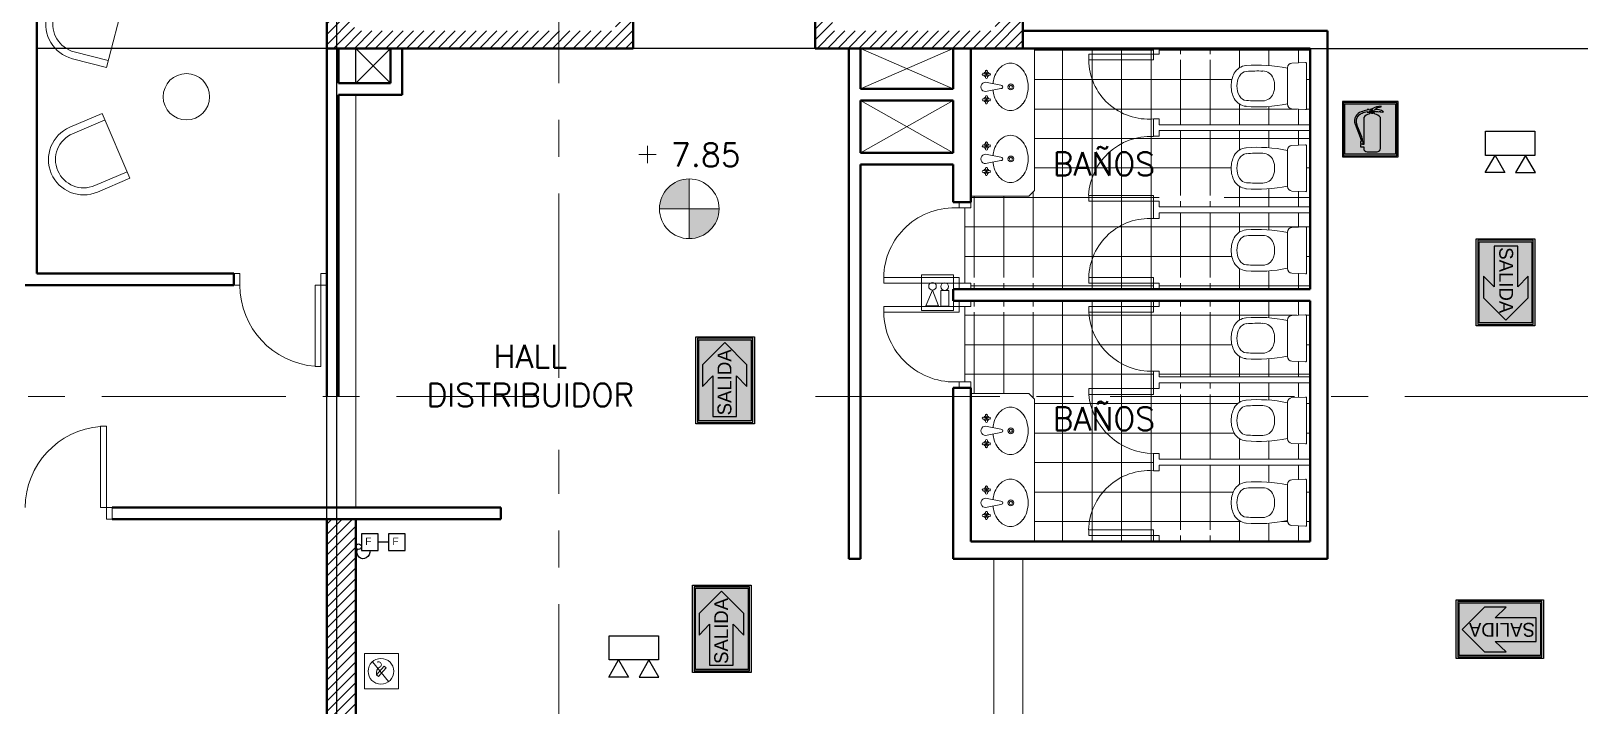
# Model space of a CAD drawing. Extents: x 1009 to 1343, y -172900 to 201.
# Drawn here: x 1164.93 to 1178.27, y 131.01 to 136.83 of the extents above; entities that cross this region are included whole.
import ezdxf

# ---------------------------------------------------------------- set-up
doc = ezdxf.new("R2010")
doc.units = 0
doc.header["$LTSCALE"] = 0.5
doc.linetypes.add('CENTER', pattern=[50.8, 31.75, -6.35, 6.35, -6.35])
doc.linetypes.add('TRAZOS2', pattern=[0.375, 0.25, -0.125])
doc.layers.get('0').update_dxf_attribs({"linetype": 'CONTINUOUS'})
for name, color, linetype in [('1-ALARMA', 1, 'CONTINUOUS'), ('BRIGADAS', 8, 'TRAZOS2'), ('Cableado', 100, 'CONTINUOUS'), ('Electricidad', 50, 'CONTINUOUS'), ('GCI-LUZ DE EMERG.LUZ ESTROBOSCOPICA', 12, 'CONTINUOUS'), ('MARCO_FONDO_NEGRO', 7, 'CONTINUOUS'), ('SEÑAL_FONDO_FIGURAS', 254, 'CONTINUOUS'), ('SEÑAL_FONDO_NEGRO', 7, 'CONTINUOUS'), ('SEÑAL_FONDO_ROJO', 242, 'CONTINUOUS'), ('SEÑAL_FONDO_VERDE', 86, 'CONTINUOUS')]:
    doc.layers.add(name, color=color, linetype=linetype)
for name, color, linetype, lineweight in [('Carpintería', 55, 'CONTINUOUS', 20), ('Detalles .05', 243, 'CONTINUOUS', 5), ('Detalles 01', 8, 'CONTINUOUS', 9), ('Equipamiento fijo', 31, 'CONTINUOUS', 13), ('Equipamiento movil', 33, 'CONTINUOUS', 9), ('EQUIPO DE EMERGENCIA', 200, 'CONTINUOUS', 30), ('Muros corte', 7, 'CONTINUOUS', 40), ('Muros vista', 253, 'CONTINUOUS', 25), ('Pisos', 252, 'CONTINUOUS', 18), ('Punta 01', 6, 'CONTINUOUS', 9), ('Punta 015', 64, 'CONTINUOUS', 13), ('Punta 02', 11, 'CONTINUOUS', 20), ('Sist. contra incendio', 1, 'CONTINUOUS', 18), ('Tratamiento pisos', 251, 'CONTINUOUS', 9), ('Vidrios', 147, 'CONTINUOUS', 13)]:
    doc.layers.add(name, color=color, linetype=linetype, lineweight=lineweight)
doc.styles.add('franklin gothic medium', font='framd.ttf')
doc.styles.add('ROMANS', font='arial.ttf', dxfattribs={"oblique": 1, "height": 0.075})
doc.styles.add('Texto 2 mm', font='simplex.shx', dxfattribs={"height": 0.2})
pattern_1 = [(0, (63.33464, 13.46995), (0, 0.254), []), (90, (63.33464, 13.46995), (-0.254, 2e-17), [])]
pattern_2 = [(45, (2.53464, 13.46995), (-0.0449012806, 0.0449012806), [])]

# ---------------------------------------------------------------- blocks, each defined once
blk = doc.blocks.new('Lavamanos')
at = {"layer": 'Equipamiento movil'}
for p, q in [((-0.015, -0.037), (-0.038, -0.156)), ((0.013, -0.037), (0.036, -0.156)), ((-0.118, -0.158), (-0.138, -0.154)), ((-0.118, -0.167), (-0.138, -0.171)), ((-0.114, -0.154), (-0.118, -0.133)), ((-0.114, -0.171), (-0.118, -0.192)), ((-0.105, -0.154), (-0.101, -0.133)), ((-0.105, -0.171), (-0.101, -0.192)), ((-0.101, -0.158), (-0.08, -0.154)), ((-0.101, -0.167), (-0.08, -0.171)), ((0.102, -0.158), (0.081, -0.154)), ((0.102, -0.167), (0.081, -0.171)), ((0.106, -0.154), (0.102, -0.133)), ((0.106, -0.171), (0.102, -0.192)), ((0.115, -0.154), (0.119, -0.133)), ((0.115, -0.171), (0.119, -0.192)), ((0.119, -0.158), (0.14, -0.154)), ((0.119, -0.167), (0.14, -0.171))]:
    blk.add_line(p, q, dxfattribs=at)
for centre, radius in [((-0.001, 0.048), 0.0249), ((-0.001, 0.048), 0.014), ((-0.109, -0.162), 0.00541), ((0.11, -0.162), 0.00541)]:
    blk.add_circle(centre, radius, dxfattribs=at)
for centre, radius, start, end in [((-0.047, 0.021), 0.164, 126.7285, 150.9639), ((-0.019, -0.016), 0.211, 107.1746, 126.7285), ((-0.001, -0.075), 0.272, 90, 107.1746), ((-0.001, -0.075), 0.272, 72.8254, 90), ((0.017, -0.016), 0.211, 53.2715, 72.8254), ((0.045, 0.021), 0.164, 29.0361, 53.2715), ((-0.09, 0.045), 0.115, 150.9639, 180), ((-0.09, 0.045), 0.115, 180, 209.0361), ((0.088, 0.045), 0.115, 0, 29.0361), ((0.088, 0.045), 0.115, 330.9639, 360), ((-0.047, 0.069), 0.164, 209.0361, 233.2715), ((-0.019, 0.106), 0.211, 233.2715, 252.8254), ((-0.109, -0.136), 0.00882, 15.2781, 164.7219), ((-0.001, 0.165), 0.272, 252.8254, 264.2829), ((-0.001, -0.035), 0.014, 352.3829, 187.2442), ((-0.001, 0.165), 0.272, 275.7171, 287.1746), ((0.017, 0.106), 0.211, 287.1746, 306.7285), ((0.111, -0.136), 0.00882, 15.2781, 164.7219), ((0.045, 0.069), 0.164, 306.7285, 330.9639), ((-0.136, -0.163), 0.00882, 105.2781, 254.7219), ((-0.109, -0.162), 0.0226, 108.6122, 162.265), ((-0.109, -0.162), 0.0226, 198.6122, 252.265), ((-0.109, -0.162), 0.00976, 119.0054, 153.1041), ((-0.109, -0.162), 0.00976, 209.0054, 243.1041), ((-0.109, -0.189), 0.00882, 195.2781, 344.7219), ((-0.117, -0.163), 0.00254, 349.6493, 12.8593), ((-0.109, -0.155), 0.00254, 259.6493, 282.8593), ((-0.109, -0.17), 0.00254, 79.6493, 102.8593), ((-0.109, -0.162), 0.00976, 29.0054, 63.1041), ((-0.109, -0.162), 0.00976, 299.0054, 333.1041), ((-0.101, -0.162), 0.00254, 169.6493, 192.8593), ((-0.109, -0.162), 0.0226, 18.6122, 72.265), ((-0.109, -0.162), 0.0226, 288.6122, 342.265), ((-0.083, -0.162), 0.00882, 285.2781, 74.7219), ((-0.001, -0.171), 0.0398, 158.1761, 21.8239), ((0.084, -0.162), 0.00882, 105.2781, 254.7219), ((0.11, -0.162), 0.0226, 107.735, 161.3878), ((0.11, -0.162), 0.0226, 197.735, 251.3878), ((0.11, -0.162), 0.00976, 116.8959, 150.9946), ((0.11, -0.162), 0.00976, 206.8959, 240.9946), ((0.11, -0.189), 0.00882, 195.2781, 344.7219), ((0.103, -0.162), 0.00254, 347.1407, 10.3507), ((0.111, -0.155), 0.00254, 257.1407, 280.3507), ((0.11, -0.17), 0.00254, 77.1407, 100.3507), ((0.11, -0.162), 0.00976, 26.8959, 60.9946), ((0.11, -0.162), 0.00976, 296.8959, 330.9946), ((0.118, -0.163), 0.00254, 167.1407, 190.3507), ((0.11, -0.162), 0.0226, 287.735, 341.3878), ((0.11, -0.162), 0.0226, 17.735, 71.3878), ((0.137, -0.163), 0.00882, 285.2781, 74.7219)]:
    blk.add_arc(centre, radius, start, end, dxfattribs=at)
blk = doc.blocks.new('inodoro')
at = {"layer": 'Equipamiento fijo'}
for p, q in [((-0.157, 0.165), (0.157, 0.165)), ((-0.197, 0.127), (-0.202, 0.008)), ((0.194, 0), (-0.194, 0)), ((0.197, 0.127), (0.202, 0.008))]:
    blk.add_line(p, q, dxfattribs=at)
for centre, radius, start, end in [((-0.051, 0.512), 0.125, 117.5857, 175.5072), ((-0.051, 0.512), 0.075, 117.5857, 175.5072), ((0, 0.415), 0.235, 90, 117.5857), ((0, 0.415), 0.185, 90, 117.5857), ((0, 0.415), 0.235, 62.4143, 90), ((0, 0.415), 0.185, 62.4143, 90), ((0.051, 0.512), 0.075, 4.4928, 62.4143), ((0.051, 0.512), 0.125, 4.4928, 62.4143), ((1.09, 0.422), 1.27, 175.4777, 191.6858), ((1.095, 0.422), 1.224, 175.5072, 182.1425), ((-1.095, 0.422), 1.224, 357.8575, 4.4928), ((-1.024, 0.418), 1.205, 347.8749, 4.9616), ((-0.028, 0.381), 0.101, 182.7072, 247.2321), ((-0.014, 0.396), 0.12, 243.7978, 262.0389), ((0, 0.483), 0.208, 261.594, 278.406), ((0.014, 0.396), 0.12, 277.9611, 296.2022), ((0.028, 0.381), 0.101, 292.7679, 357.2928), ((-0.157, 0.125), 0.04, 90, 177.3974), ((0.157, 0.125), 0.04, 2.6026, 90), ((-0.194, 0.008), 0.00803, 177.6578, 269.7397), ((0.195, 0.007), 0.00742, 265.6488, 0.2402), ((0.194, 0.008), 0.008, 355.889, 2.6026)]:
    blk.add_arc(centre, radius, start, end, dxfattribs=at)
blk = doc.blocks.new('Silla 2')
for p, q in [((15, 15), (0, 15)), ((0, 15), (0, -15)), ((15, 12), (0, 12)), ((0, -12), (15, -12)), ((0, -15), (15, -15))]:
    blk.add_line(p, q)
for radius in [15, 12]:
    blk.add_arc((15, 0), radius, 270, 90)
blk = doc.blocks.new('A$C4F586106')
at = {"layer": 'SEÑAL_FONDO_FIGURAS'}
h = blk.add_hatch(color=256, dxfattribs=at)
h.paths.add_polyline_path([(1.092, 0.238), (0.029, 0.238), (0.029, 1.85), (1.092, 1.85)])
h.paths.add_polyline_path([(1.063, 1.821), (0.058, 1.821), (0.058, 0.267), (1.063, 0.267)], flags=16)
h.paths.add_polyline_path([(0.807, 1.55), (0.807, 0.438), (0.287, 0.438), (0.287, 1.55)], flags=8)
blk.add_hatch(color=256, dxfattribs=at).paths.add_polyline_path([(0.553, 1.768), (0.126, 1.339), (0.126, 0.925), (0.327, 1.132), (0.327, 0.349), (0.553, 0.349), (0.778, 0.349), (0.778, 1.132), (0.979, 0.925), (0.979, 1.339)])
at = {"layer": 'SEÑAL_FONDO_VERDE'}
h = blk.add_hatch(color=256, dxfattribs=at)
h.paths.add_polyline_path([(0.058, 0.267), (0.058, 1.821), (1.063, 1.821), (1.063, 0.267)])
h.paths.add_polyline_path([(0.327, 0.349), (0.553, 0.349), (0.778, 0.349), (0.778, 1.132), (0.979, 0.925), (0.979, 1.339), (0.553, 1.768), (0.126, 1.339), (0.126, 0.925), (0.327, 1.132)], flags=16)
at = {"layer": 'MARCO_FONDO_NEGRO'}
blk.add_lwpolyline([(1.121, 1.879), (1.121, 0.209), (0, 0.209), (0, 1.879)], close=True, dxfattribs=at)
at = {"layer": 'SEÑAL_FONDO_FIGURAS'}
blk.add_lwpolyline([(1.092, 1.85), (0.029, 1.85), (0.029, 0.238), (1.092, 0.238)], close=True, dxfattribs=at)
at = {"layer": 'SEÑAL_FONDO_NEGRO'}
blk.add_lwpolyline([(1.063, 1.821), (1.063, 0.267), (0.058, 0.267), (0.058, 1.821)], close=True, dxfattribs=at)
at = {"layer": 'SEÑAL_FONDO_VERDE'}
for points in [[(1.063, 1.821), (1.063, 0.267), (0.058, 0.267), (0.058, 1.821)], [(0.553, 0.349), (0.778, 0.349), (0.778, 1.132), (0.979, 0.925), (0.979, 1.339), (0.553, 1.768), (0.126, 1.339), (0.126, 0.925), (0.327, 1.132), (0.327, 0.349)], [(0.553, 0.349), (0.778, 0.349), (0.778, 1.132), (0.979, 0.925), (0.979, 1.339), (0.553, 1.768), (0.126, 1.339), (0.126, 0.925), (0.327, 1.132), (0.327, 0.349)]]:
    blk.add_lwpolyline(points, close=True, dxfattribs=at)
at = {"layer": 'SEÑAL_FONDO_VERDE', "style": 'franklin gothic medium'}
blk.add_text('SALIDA', height=0.2658, rotation=90, dxfattribs=at).set_placement((0.681, 0.372))
blk = doc.blocks.new('A$C6C4A3897')
at = {"layer": 'SEÑAL_FONDO_FIGURAS'}
h = blk.add_hatch(color=256, dxfattribs=at)
h.paths.add_polyline_path([(2.147, -0.043), (0.043, -0.043), (0.043, -2.139), (2.147, -2.139)])
h.paths.add_polyline_path([(2.093, -2.085), (0.097, -2.085), (0.097, -0.097), (2.093, -0.097)], flags=16)
h.paths.add_polyline_path([(1.494, -1.856, -0.414214), (1.364, -1.986), (0.969, -1.986, -0.414214), (0.839, -1.856), (0.839, -1.789), (0.708, -1.789), (0.708, -1.699), (0.74, -1.699), (0.74, -1.664), (0.711, -1.664), (0.711, -1.576), (0.743, -1.576, 0.083884), (0.693, -1.404), (0.5, -0.898, -0.214308), (0.523, -0.578, -0.167733), (0.738, -0.417, -0.097156), (0.97, -0.351), (0.97, -0.321), (1.058, -0.321), (1.058, -0.351), (1.087, -0.351, -0.303754), (1.167, -0.298, -0.115313), (1.528, -0.185), (1.53, -0.211, 0.177163), (1.266, -0.329, -0.189272), (1.622, -0.41), (1.592, -0.419, 0.309273), (1.561, -0.409), (1.517, -0.422, 0.291679), (1.46, -0.396), (1.418, -0.408, 0.202341), (1.342, -0.393), (1.3, -0.404, 0.390383), (1.254, -0.384, -0.914616), (1.082, -0.399), (1.058, -0.399), (1.058, -0.429), (0.97, -0.429), (0.97, -0.404, 0.074097), (0.777, -0.461, 0.17086), (0.577, -0.631, 0.207162), (0.599, -0.983), (0.763, -1.4, -0.083589), (0.794, -1.576), (0.817, -1.576), (0.817, -1.664), (0.792, -1.664), (0.792, -1.699), (0.839, -1.699), (0.839, -0.631, -0.204768), (1.051, -0.505, 0.117351), (1.082, -0.431, 0.582578), (1.251, -0.433, 0.113638), (1.282, -0.505, -0.204768), (1.494, -0.631)], flags=0)
h.paths.add_polyline_path([(1.184, -0.438), (1.167, -0.358), (1.151, -0.438, -6.735071)], flags=0)
at = {"layer": 'SEÑAL_FONDO_ROJO'}
h = blk.add_hatch(color=256, dxfattribs=at)
h.paths.add_polyline_path([(2.093, -0.097), (0.097, -0.097), (0.097, -2.085), (2.093, -2.085)])
h.paths.add_polyline_path([(1.494, -1.856, -0.414214), (1.364, -1.986), (0.969, -1.986, -0.414214), (0.839, -1.856), (0.839, -1.789), (0.708, -1.789), (0.708, -1.699), (0.74, -1.699), (0.74, -1.664), (0.711, -1.664), (0.711, -1.576), (0.743, -1.576, 0.083884), (0.693, -1.404), (0.5, -0.898, -0.214308), (0.523, -0.578, -0.167733), (0.738, -0.417, -0.097156), (0.97, -0.351), (0.97, -0.321), (1.058, -0.321), (1.058, -0.351), (1.087, -0.351, -0.303754), (1.167, -0.298, -0.115313), (1.528, -0.185), (1.53, -0.211, 0.177163), (1.266, -0.329, -0.189272), (1.622, -0.41), (1.592, -0.419, 0.309273), (1.561, -0.409), (1.517, -0.422, 0.291679), (1.46, -0.396), (1.418, -0.408, 0.202341), (1.342, -0.393), (1.3, -0.404, 0.390383), (1.254, -0.384, -0.914616), (1.082, -0.399), (1.058, -0.399), (1.058, -0.429), (0.97, -0.429), (0.97, -0.404, 0.074097), (0.777, -0.461, 0.17086), (0.577, -0.631, 0.207162), (0.599, -0.983), (0.763, -1.4, -0.083589), (0.794, -1.576), (0.817, -1.576), (0.817, -1.664), (0.792, -1.664), (0.792, -1.699), (0.839, -1.699), (0.839, -0.631, -0.204768), (1.051, -0.505, 0.117351), (1.082, -0.431, 0.582578), (1.251, -0.433, 0.113638), (1.282, -0.505, -0.204768), (1.494, -0.631)], flags=16)
h.paths.add_polyline_path([(1.184, -0.438), (1.167, -0.358), (1.151, -0.438, -6.735071)], flags=0)
at = {"layer": 'MARCO_FONDO_NEGRO'}
for p, q in [((2.191, 0), (0, 0)), ((0, 0), (0, -2.182)), ((2.191, -2.182), (2.191, 0)), ((0, -2.182), (2.191, -2.182))]:
    blk.add_line(p, q, dxfattribs=at)
at = {"layer": 'SEÑAL_FONDO_FIGURAS'}
for points in [[(0.043, -2.139), (2.147, -2.139), (2.147, -0.043), (0.043, -0.043)], [(0.097, -2.085), (0.097, -0.097), (2.093, -0.097), (2.093, -2.085)]]:
    blk.add_lwpolyline(points, close=True, dxfattribs=at)
for points in [[(1.082, -0.431, -0.117351), (1.051, -0.505, 0.204768), (0.839, -0.631), (0.839, -1.699), (0.792, -1.699), (0.792, -1.664), (0.817, -1.664), (0.817, -1.576), (0.794, -1.576, 0.083589), (0.763, -1.4), (0.599, -0.983, -0.207162), (0.577, -0.631, -0.17086), (0.777, -0.461, -0.074097), (0.97, -0.404), (0.97, -0.429), (1.058, -0.429), (1.058, -0.399), (1.082, -0.399, 0.914616), (1.254, -0.384, -0.390383), (1.3, -0.404), (1.342, -0.393, -0.202341), (1.418, -0.408), (1.46, -0.396, -0.291679), (1.517, -0.422), (1.561, -0.409, -0.309273), (1.592, -0.419), (1.622, -0.41, 0.189272), (1.266, -0.329, -0.177163), (1.53, -0.211), (1.528, -0.185, 0.115313), (1.167, -0.298, 0.303754), (1.087, -0.351), (1.058, -0.351), (1.058, -0.321), (0.97, -0.321), (0.97, -0.351, 0.097156), (0.738, -0.417, 0.167733), (0.523, -0.578, 0.214308), (0.5, -0.898), (0.693, -1.404, -0.083884), (0.743, -1.576), (0.711, -1.576), (0.711, -1.664), (0.74, -1.664), (0.74, -1.699), (0.708, -1.699), (0.708, -1.789), (0.839, -1.789), (0.839, -1.856, 0.414214), (0.969, -1.986), (1.364, -1.986, 0.414214), (1.494, -1.856), (1.494, -0.631, 0.204768), (1.282, -0.505, -0.113638), (1.251, -0.433, -0.582578)], [(1.167, -0.358), (1.184, -0.438, 6.735071), (1.151, -0.438)]]:
    blk.add_lwpolyline(points, format="xyb", close=True, dxfattribs=at)
blk = doc.blocks.new('A$C04752EFD')
at = {"layer": 'GCI-LUZ DE EMERG.LUZ ESTROBOSCOPICA', "color": 1}
blk.add_lwpolyline([(-0.177, -0.173), (-0.177, 0), (0.177, 0), (0.177, -0.173)], close=True, dxfattribs=at)
at = {"layer": 'GCI-LUZ DE EMERG.LUZ ESTROBOSCOPICA'}
for points in [[(0.177, -0.173), (-0.177, -0.173), (-0.177, 0), (0.177, 0)], [(-0.109, -0.173), (-0.038, -0.297), (-0.18, -0.297)], [(0.109, -0.173), (0.038, -0.297), (0.18, -0.297)]]:
    blk.add_lwpolyline(points, close=True, dxfattribs=at)

msp = doc.modelspace()

# ---------------------------------------------------------------- hatches: boundary and pattern name
at = {"layer": 'Detalles 01'}
h = msp.add_hatch(dxfattribs=at)
h.set_pattern_fill('ANSI31,_O', color=256, scale=0.02)
h.set_pattern_definition(pattern_2)
h.paths.add_polyline_path([(1170.58, 141.6), (1169.48, 141.6), (1169.48, 141.35), (1170.58, 141.35)])
h.paths.add_polyline_path([(1169.48, 141.6), (1167.72, 141.6), (1167.72, 141.675), (1167.48, 141.675), (1167.48, 136.675), (1169.48, 136.675), (1169.48, 136.825), (1167.72, 136.825), (1167.72, 141.35), (1169.48, 141.35)])
h.paths.add_polyline_path([(1170.12, 140.55), (1169.97, 140.55), (1169.97, 136.825), (1169.48, 136.825), (1169.48, 136.675), (1170.12, 136.675)])
h = msp.add_hatch(dxfattribs=at)
h.set_pattern_fill('ANSI31', color=256, scale=0.02, style=0)
h.set_pattern_definition([(45, (132.33464, 13.46995), (-0.0449012806, 0.0449012806), [])])
h.paths.add_polyline_path([(1173.48, 141.675), (1173.24, 141.675), (1173.24, 141.6), (1171.08, 141.6), (1171.08, 141.35), (1171.69, 141.35), (1171.69, 141.006), (1171.84, 141.006), (1171.84, 141.35), (1173.24, 141.35), (1173.24, 136.825), (1171.84, 136.825), (1171.84, 137.169), (1171.69, 137.169), (1171.69, 136.675), (1173.48, 136.675)])
h.paths.add_polyline_path([(1171.84, 140.206), (1171.69, 140.206), (1171.69, 139.488), (1171.84, 139.488)], flags=17)
h = msp.add_hatch(dxfattribs=at)
h.set_pattern_fill('ANSI31,_O', color=256, scale=0.02)
h.set_pattern_definition(pattern_2)
h.paths.add_polyline_path([(1168.98, 127.65), (1167.73, 127.65), (1167.73, 132.617), (1167.48, 132.617), (1167.48, 126), (1166.43, 126), (1166.43, 125.75), (1167.48, 125.75), (1167.48, 125.675), (1167.73, 125.675), (1167.73, 127.4), (1168.98, 127.4)])
at = {"layer": 'Tratamiento pisos'}
h = msp.add_hatch(dxfattribs=at)
h.set_pattern_fill('NET,_O', color=256, scale=0.08)
h.set_pattern_definition(pattern_1)
h.paths.add_polyline_path([(1174.655, 135.917), (1174.605, 135.917), (1174.605, 136.067), (1174.655, 136.067, 0.385126), (1175.214, 136.575), (1174.655, 136.575), (1174.655, 136.625), (1174.605, 136.625), (1174.605, 136.675), (1173.58, 136.675), (1173.58, 135.45), (1173.53, 135.4), (1173.03, 135.4), (1173.03, 135.35), (1173.03, 135.3, -0.389604), (1173.68, 134.7), (1173.68, 134.65), (1173.03, 134.65), (1173.03, 134.6), (1174.605, 134.6), (1174.605, 134.65), (1174.655, 134.65), (1174.655, 134.7), (1175.214, 134.7, 0.385126), (1174.655, 135.208), (1174.605, 135.208), (1174.605, 135.358), (1174.655, 135.358), (1174.655, 135.408), (1175.214, 135.408, 0.385295)])
h.paths.add_polyline_path([(1173.03, 135.3), (1172.98, 135.3), (1172.98, 134.65), (1173.03, 134.65), (1173.03, 134.7), (1173.68, 134.7, 0.389604)])
h.paths.add_polyline_path([(1173.68, 134.4), (1173.03, 134.4), (1173.03, 134.45), (1172.98, 134.45), (1172.98, 133.8), (1173.03, 133.8, 0.389604)])
h.paths.add_polyline_path([(1175.214, 134.4), (1174.655, 134.4), (1174.655, 134.45), (1174.605, 134.45), (1174.605, 134.5), (1173.03, 134.5), (1173.03, 134.45), (1173.68, 134.45), (1173.68, 134.4, -0.389604), (1173.03, 133.8), (1173.03, 133.75), (1173.03, 133.7), (1173.53, 133.7), (1173.555, 133.675), (1175.212, 133.675, 0.00745), (1175.214, 133.692), (1174.655, 133.692), (1174.655, 133.742), (1174.605, 133.742), (1174.605, 133.892), (1174.655, 133.892, 0.385126)])
h.paths.add_polyline_path([(1175.212, 133.675), (1173.555, 133.675), (1173.58, 133.65), (1173.58, 132.425), (1174.605, 132.425), (1174.605, 132.475), (1174.655, 132.475), (1174.655, 132.525), (1175.214, 132.525, 0.385126), (1174.655, 133.033), (1174.605, 133.033), (1174.605, 133.183), (1174.655, 133.183, 0.376763)])
h = msp.add_hatch(dxfattribs=at)
h.set_pattern_fill('NET,_O', color=256, scale=0.08)
h.set_pattern_definition(pattern_1)
h.paths.add_polyline_path([(1175.955, 136.675), (1174.655, 136.675), (1174.655, 136.625), (1175.214, 136.625), (1175.214, 136.575, -0.385126), (1174.655, 136.067), (1174.655, 136.017), (1175.955, 136.017)])
h.paths.add_polyline_path([(1175.302, 136.242, -0.12095), (1175.275, 136.351, -0.12095), (1175.302, 136.46, -0.258252), (1175.403, 136.526, -0.070839), (1175.76, 136.504), (1175.76, 136.507, -0.400971), (1175.798, 136.547), (1175.917, 136.553, -0.430271), (1175.925, 136.545), (1175.925, 136.157, -0.437884), (1175.918, 136.149, -0.029302), (1175.917, 136.149), (1175.798, 136.154, -0.400971), (1175.76, 136.194), (1175.76, 136.197, -0.074693), (1175.403, 136.175, -0.258252)], flags=16)
h.paths.add_polyline_path([(1175.346, 136.265, -0.12095), (1175.325, 136.351, -0.12095), (1175.346, 136.436, -0.258252), (1175.407, 136.477, -0.028516), (1175.546, 136.48, -0.295056), (1175.637, 136.418, -0.07976), (1175.648, 136.381, -0.073488), (1175.648, 136.32, -0.07976), (1175.637, 136.284, -0.295056), (1175.546, 136.222, -0.028516), (1175.407, 136.225, -0.258252)], flags=0)
h = msp.add_hatch(dxfattribs=at)
h.set_pattern_fill('NET,_O', color=256, scale=0.08)
h.set_pattern_definition(pattern_1)
h.paths.add_polyline_path([(1175.955, 135.967), (1174.655, 135.967), (1174.655, 135.917, -0.385126), (1175.214, 135.408), (1175.214, 135.358), (1174.655, 135.358), (1174.655, 135.308), (1175.955, 135.308)])
h.paths.add_polyline_path([(1175.302, 135.751, -0.258252), (1175.403, 135.818, -0.070839), (1175.76, 135.796), (1175.76, 135.799, -0.400971), (1175.798, 135.839), (1175.917, 135.844, -0.430271), (1175.925, 135.836), (1175.925, 135.448, -0.437884), (1175.918, 135.44, -0.029302), (1175.917, 135.44), (1175.798, 135.446, -0.400971), (1175.76, 135.486), (1175.76, 135.489, -0.074693), (1175.403, 135.467, -0.258252), (1175.302, 135.533, -0.12095), (1175.275, 135.642, -0.12095)], flags=16)
h.paths.add_polyline_path([(1175.346, 135.728, -0.258252), (1175.407, 135.768, -0.028516), (1175.546, 135.771, -0.295056), (1175.637, 135.709, -0.07976), (1175.648, 135.673, -0.073488), (1175.648, 135.612, -0.07976), (1175.637, 135.575, -0.295056), (1175.546, 135.513, -0.028516), (1175.407, 135.516, -0.258252), (1175.346, 135.556, -0.12095), (1175.325, 135.642, -0.12095)], flags=0)
h = msp.add_hatch(dxfattribs=at)
h.set_pattern_fill('NET,_O', color=256, scale=0.08)
h.set_pattern_definition(pattern_1)
h.paths.add_polyline_path([(1175.955, 135.258), (1174.655, 135.258), (1174.655, 135.208, -0.385126), (1175.214, 134.7), (1175.214, 134.65), (1174.655, 134.65), (1174.655, 134.6), (1175.955, 134.6)])
h.paths.add_polyline_path([(1175.403, 135.11, -0.070839), (1175.76, 135.087), (1175.76, 135.091, -0.400971), (1175.798, 135.131), (1175.917, 135.136, -0.430271), (1175.925, 135.128), (1175.925, 134.74, -0.437884), (1175.918, 134.732, -0.029302), (1175.917, 134.732), (1175.798, 134.737, -0.400971), (1175.76, 134.777), (1175.76, 134.781, -0.074693), (1175.403, 134.758, -0.258252), (1175.302, 134.825, -0.12095), (1175.275, 134.934, -0.12095), (1175.302, 135.043, -0.258252)], flags=16)
h.paths.add_polyline_path([(1175.407, 135.06, -0.028516), (1175.546, 135.063, -0.295056), (1175.637, 135.001, -0.07976), (1175.648, 134.964, -0.073488), (1175.648, 134.904, -0.07976), (1175.637, 134.867, -0.295056), (1175.546, 134.805, -0.028516), (1175.407, 134.808, -0.258252), (1175.346, 134.848, -0.12095), (1175.325, 134.934, -0.12095), (1175.346, 135.02, -0.258252)], flags=0)
h = msp.add_hatch(dxfattribs=at)
h.set_pattern_fill('NET,_O', color=256, scale=0.08)
h.set_pattern_definition(pattern_1)
h.paths.add_polyline_path([(1175.955, 134.5), (1174.655, 134.5), (1174.655, 134.45), (1175.214, 134.45), (1175.214, 134.4, -0.385126), (1174.655, 133.892), (1174.655, 133.842), (1175.955, 133.842)])
h.paths.add_polyline_path([(1175.403, 134.351, -0.070839), (1175.76, 134.329), (1175.76, 134.332, -0.400971), (1175.798, 134.372), (1175.917, 134.378, -0.430271), (1175.925, 134.37), (1175.925, 133.982, -0.437884), (1175.918, 133.974, -0.029302), (1175.917, 133.974), (1175.798, 133.979, -0.400971), (1175.76, 134.019), (1175.76, 134.022, -0.074693), (1175.403, 134, -0.258252), (1175.302, 134.067, -0.12095), (1175.275, 134.176, -0.12095), (1175.302, 134.285, -0.258252)], flags=16)
h.paths.add_polyline_path([(1175.407, 134.302, -0.028516), (1175.546, 134.305, -0.295056), (1175.637, 134.243, -0.07976), (1175.648, 134.206, -0.073488), (1175.648, 134.145, -0.07976), (1175.637, 134.109, -0.295056), (1175.546, 134.047, -0.028516), (1175.407, 134.05, -0.258252), (1175.346, 134.09, -0.12095), (1175.325, 134.176, -0.12095), (1175.346, 134.261, -0.258252)], flags=0)
h = msp.add_hatch(dxfattribs=at)
h.set_pattern_fill('NET,_O', color=256, scale=0.08)
h.set_pattern_definition(pattern_1)
h.paths.add_polyline_path([(1175.955, 133.675), (1175.212, 133.675, -0.376596), (1174.655, 133.183), (1174.655, 133.133), (1175.955, 133.133)])
h.paths.add_polyline_path([(1175.302, 133.358, -0.12095), (1175.275, 133.467, -0.12095), (1175.302, 133.576, -0.258252), (1175.403, 133.643, -0.070839), (1175.76, 133.621), (1175.76, 133.624, -0.400971), (1175.798, 133.664), (1175.917, 133.669, -0.430271), (1175.925, 133.661), (1175.925, 133.273, -0.437884), (1175.918, 133.265, -0.029302), (1175.917, 133.265), (1175.798, 133.271, -0.400971), (1175.76, 133.311), (1175.76, 133.314, -0.074693), (1175.403, 133.292, -0.258252)], flags=16)
h.paths.add_polyline_path([(1175.346, 133.381, -0.12095), (1175.325, 133.467, -0.12095), (1175.346, 133.553, -0.258252), (1175.407, 133.593, -0.028516), (1175.546, 133.596, -0.295056), (1175.637, 133.534, -0.07976), (1175.648, 133.498, -0.073488), (1175.648, 133.437, -0.07976), (1175.637, 133.4, -0.295056), (1175.546, 133.338, -0.028516), (1175.407, 133.341, -0.258252)], flags=0)
h.paths.add_polyline_path([(1175.955, 133.792), (1174.655, 133.792), (1174.655, 133.742), (1175.214, 133.742), (1175.214, 133.692, -0.00745), (1175.212, 133.675), (1175.955, 133.675)])
h = msp.add_hatch(dxfattribs=at)
h.set_pattern_fill('NET,_O', color=256, scale=0.08)
h.set_pattern_definition(pattern_1)
h.paths.add_polyline_path([(1175.955, 133.083), (1174.655, 133.083), (1174.655, 133.033, -0.385126), (1175.214, 132.525), (1175.214, 132.475), (1174.655, 132.475), (1174.655, 132.425), (1175.955, 132.425)])
h.paths.add_polyline_path([(1175.403, 132.935, -0.070839), (1175.76, 132.912), (1175.76, 132.916, -0.400971), (1175.798, 132.956), (1175.917, 132.961, -0.430271), (1175.925, 132.953), (1175.925, 132.565, -0.437884), (1175.918, 132.557, -0.029302), (1175.917, 132.557), (1175.798, 132.562, -0.400971), (1175.76, 132.602), (1175.76, 132.606, -0.074693), (1175.403, 132.583, -0.258252), (1175.302, 132.65, -0.12095), (1175.275, 132.759, -0.12095), (1175.302, 132.868, -0.258252)], flags=16)
h.paths.add_polyline_path([(1175.407, 132.885, -0.028516), (1175.546, 132.888, -0.295056), (1175.637, 132.826, -0.07976), (1175.648, 132.789, -0.073488), (1175.648, 132.729, -0.07976), (1175.637, 132.692, -0.295056), (1175.546, 132.63, -0.028516), (1175.407, 132.633, -0.258252), (1175.346, 132.673, -0.12095), (1175.325, 132.759, -0.12095), (1175.346, 132.845, -0.258252)], flags=0)
at = {"layer": 'Vidrios', "linetype": 'Continuous'}
h = msp.add_hatch(color=256, dxfattribs=at)
h.paths.add_polyline_path([(1170.604, 135.549, 0.414214), (1170.348, 135.292), (1170.604, 135.292)])
h.paths.add_polyline_path([(1170.861, 135.292), (1170.604, 135.292), (1170.604, 135.036, 0.414214)])

# ---------------------------------------------------------------- linework, layer by layer
at = {"layer": '1-ALARMA', "ltscale": 0.2, "flags": 128}
for points in [[(1167.922, 132.347), (1167.922, 132.491), (1167.778, 132.491), (1167.778, 132.347)], [(1168.156, 132.347), (1168.156, 132.491), (1168.012, 132.491), (1168.012, 132.347)]]:
    msp.add_lwpolyline(points, close=True, dxfattribs=at)
at = {"layer": '1-ALARMA', "ltscale": 0.2}
msp.add_lwpolyline([(1168.012, 132.419), (1167.922, 132.419)], dxfattribs=at)
msp.add_circle((1167.754, 132.379), 0.024, dxfattribs=at)
at = {"layer": '1-ALARMA', "ltscale": 0.2, "extrusion": (0, 0, -1)}
msp.add_ellipse((1167.797, 132.339), major_axis=(-0.0187, -0.0615), ratio=0.874536, start_param=4.328992, end_param=7.889592, dxfattribs=at)
at = {"layer": 'Cableado'}
msp.add_line((1167.568, 129.327), (1167.568, 141.252), dxfattribs=at)
at = {"layer": 'Carpintería'}
for p, q in [((1174.605, 136.625), (1174.605, 136.675)), ((1174.655, 136.625), (1174.655, 136.675)), ((1174.047, 136.625), (1174.605, 136.625)), ((1174.047, 136.625), (1174.047, 136.575)), ((1174.047, 136.575), (1174.605, 136.575)), ((1174.655, 136.625), (1174.605, 136.625)), ((1174.605, 136.625), (1174.605, 136.575)), ((1174.655, 136.067), (1174.605, 136.067)), ((1174.605, 135.917), (1174.605, 136.067)), ((1174.655, 136.017), (1174.655, 136.067)), ((1175.955, 136.017), (1174.655, 136.017)), ((1174.655, 135.917), (1174.605, 135.917)), ((1175.955, 135.967), (1174.655, 135.967)), ((1174.655, 135.917), (1174.655, 135.967)), ((1172.93, 135.35), (1172.93, 135.3)), ((1173.03, 135.3), (1173.03, 135.35)), ((1174.047, 135.408), (1174.605, 135.408)), ((1174.047, 135.408), (1174.047, 135.358)), ((1174.047, 135.358), (1174.605, 135.358)), ((1174.605, 135.408), (1174.605, 135.358)), ((1174.605, 135.358), (1174.655, 135.358)), ((1174.605, 135.208), (1174.605, 135.358)), ((1174.655, 135.308), (1174.655, 135.358)), ((1174.655, 135.308), (1175.955, 135.308)), ((1172.93, 135.3), (1173.03, 135.3)), ((1174.605, 135.208), (1174.655, 135.208)), ((1174.655, 135.258), (1175.955, 135.258)), ((1174.655, 135.208), (1174.655, 135.258)), ((1166.73, 134.733), (1166.68, 134.733)), ((1166.73, 134.633), (1166.73, 134.733)), ((1167.43, 134.633), (1167.43, 134.733)), ((1167.43, 134.733), (1167.48, 134.733)), ((1172.93, 134.7), (1172.28, 134.7)), ((1172.28, 134.7), (1172.28, 134.65)), ((1172.28, 134.65), (1172.93, 134.65)), ((1172.93, 134.65), (1172.93, 134.7)), ((1172.93, 134.65), (1173.03, 134.65)), ((1172.93, 134.6), (1172.93, 134.65)), ((1173.03, 134.65), (1173.03, 134.6)), ((1174.047, 134.7), (1174.605, 134.7)), ((1174.047, 134.7), (1174.047, 134.65)), ((1174.047, 134.65), (1174.605, 134.65)), ((1174.605, 134.7), (1174.605, 134.65)), ((1174.605, 134.6), (1174.605, 134.65)), ((1174.605, 134.65), (1174.655, 134.65)), ((1174.655, 134.6), (1174.655, 134.65)), ((1166.73, 134.633), (1166.68, 134.633)), ((1167.38, 133.933), (1167.38, 134.633)), ((1167.38, 134.633), (1167.43, 134.633)), ((1167.43, 134.633), (1167.48, 134.633)), ((1167.43, 134.633), (1167.43, 133.933)), ((1172.28, 134.45), (1172.93, 134.45)), ((1172.28, 134.4), (1172.28, 134.45)), ((1172.93, 134.4), (1172.28, 134.4)), ((1172.93, 134.5), (1172.93, 134.45)), ((1172.93, 134.45), (1173.03, 134.45)), ((1172.93, 134.45), (1172.93, 134.4)), ((1173.03, 134.45), (1173.03, 134.5)), ((1174.047, 134.45), (1174.605, 134.45)), ((1174.047, 134.4), (1174.047, 134.45)), ((1174.047, 134.4), (1174.605, 134.4)), ((1174.605, 134.5), (1174.605, 134.45)), ((1174.605, 134.45), (1174.655, 134.45)), ((1174.605, 134.4), (1174.605, 134.45)), ((1174.655, 134.5), (1174.655, 134.45)), ((1167.43, 133.933), (1167.38, 133.933)), ((1174.605, 133.892), (1174.655, 133.892)), ((1174.605, 133.892), (1174.605, 133.742)), ((1174.655, 133.892), (1174.655, 133.842)), ((1174.655, 133.842), (1175.955, 133.842)), ((1172.93, 133.8), (1173.03, 133.8)), ((1172.93, 133.75), (1172.93, 133.8)), ((1173.03, 133.8), (1173.03, 133.75)), ((1174.047, 133.742), (1174.605, 133.742)), ((1174.047, 133.692), (1174.047, 133.742)), ((1174.605, 133.742), (1174.655, 133.742)), ((1174.605, 133.692), (1174.605, 133.742)), ((1174.655, 133.792), (1175.955, 133.792)), ((1174.655, 133.792), (1174.655, 133.742)), ((1174.047, 133.692), (1174.605, 133.692)), ((1165.58, 133.417), (1165.53, 133.417)), ((1165.53, 133.417), (1165.53, 132.717)), ((1165.58, 132.717), (1165.58, 133.417)), ((1174.655, 133.183), (1174.605, 133.183)), ((1174.605, 133.183), (1174.605, 133.033)), ((1174.655, 133.183), (1174.655, 133.133)), ((1174.655, 133.033), (1174.605, 133.033)), ((1175.955, 133.133), (1174.655, 133.133)), ((1175.955, 133.083), (1174.655, 133.083)), ((1174.655, 133.083), (1174.655, 133.033)), ((1165.53, 132.717), (1165.58, 132.717)), ((1165.58, 132.717), (1165.58, 132.617)), ((1165.58, 132.717), (1165.63, 132.717)), ((1165.58, 132.617), (1165.63, 132.617)), ((1174.047, 132.525), (1174.605, 132.525)), ((1174.047, 132.475), (1174.047, 132.525)), ((1174.605, 132.475), (1174.605, 132.525)), ((1174.047, 132.475), (1174.605, 132.475)), ((1174.655, 132.475), (1174.605, 132.475)), ((1174.605, 132.475), (1174.605, 132.425)), ((1174.655, 132.475), (1174.655, 132.425))]:
    msp.add_line(p, q, dxfattribs=at)
at = {"layer": 'Detalles 01', "linetype": 'CENTER', "ltscale": 0.1}
for p, q in [((1169.48, 133.836), (1169.48, 142.675)), ((1155.38, 133.675), (1169.307, 133.675)), ((1171.693, 133.675), (1181.433, 133.675)), ((1169.48, 122.675), (1169.48, 133.213))]:
    msp.add_line(p, q, dxfattribs=at)
at = {"layer": 'Detalles 01'}
for centre, radius, start, end in [((1174.563, 136.581), 0.516, 180.6451, 274.7225), ((1174.583, 135.38), 0.537, 87.6738, 176.9588), ((1172.89, 134.691), 0.61, 86.2566, 179.1622), ((1174.573, 134.683), 0.526, 86.4698, 178.1626), ((1167.434, 134.635), 0.703, 180.1171, 265.6407), ((1172.891, 134.41), 0.611, 180.9039, 273.6773), ((1174.588, 134.434), 0.542, 183.5548, 271.8127), ((1174.611, 133.75), 0.567, 185.9477, 269.4197), ((1165.584, 132.715), 0.703, 94.3593, 179.8829), ((1174.569, 132.512), 0.523, 86.0592, 178.5732)]:
    msp.add_arc(centre, radius, start, end, dxfattribs=at)
at = {"layer": 'Electricidad'}
for p, q in [((1171.69, 139.752), (1171.69, 136.675)), ((1164.98, 138.863), (1164.98, 136.675)), ((1171.69, 136.675), (1164.98, 136.675)), ((1171.69, 136.675), (1178.58, 136.675))]:
    msp.add_line(p, q, dxfattribs=at)
at = {"layer": 'Electricidad', "ltscale": 2}
msp.add_line((1167.481, 129.772), (1167.48, 136.675), dxfattribs=at)
at = {"layer": 'Equipamiento fijo'}
for p, q in [((1173.58, 135.45), (1173.58, 136.675)), ((1173.53, 135.4), (1173.58, 135.45)), ((1173.53, 135.4), (1173.03, 135.4)), ((1173.53, 133.7), (1173.03, 133.7)), ((1173.53, 133.7), (1173.58, 133.65)), ((1173.58, 133.65), (1173.58, 132.425))]:
    msp.add_line(p, q, dxfattribs=at)
at = {"layer": 'Equipamiento movil'}
msp.add_circle((1166.27, 136.258), 0.2, dxfattribs=at)
at = {"layer": 'Muros corte'}
for p, q in [((1164.98, 141.575), (1164.98, 134.733)), ((1167.48, 136.675), (1167.48, 141.675)), ((1173.48, 141.675), (1173.48, 136.675)), ((1167.48, 133.675), (1167.48, 141.35)), ((1170.12, 140.55), (1170.12, 136.675)), ((1171.69, 136.675), (1171.69, 137.169)), ((1176.105, 136.825), (1173.48, 136.825)), ((1176.105, 136.825), (1176.105, 132.275)), ((1170.12, 136.675), (1167.48, 136.675)), ((1167.58, 136.375), (1167.58, 136.675)), ((1168.03, 136.375), (1168.03, 136.675)), ((1168.13, 136.275), (1168.13, 136.675)), ((1175.955, 136.675), (1171.69, 136.675)), ((1171.98, 132.275), (1171.98, 136.675)), ((1172.08, 136.325), (1172.08, 136.675)), ((1172.88, 136.325), (1172.88, 136.675)), ((1173.03, 135.35), (1173.03, 136.675)), ((1175.955, 136.675), (1175.955, 134.6)), ((1167.58, 136.375), (1168.03, 136.375)), ((1167.58, 133.675), (1167.58, 136.275)), ((1167.58, 136.275), (1168.13, 136.275)), ((1172.88, 136.325), (1172.08, 136.325)), ((1172.88, 136.225), (1172.08, 136.225)), ((1172.08, 135.775), (1172.08, 136.225)), ((1172.88, 135.775), (1172.88, 136.225)), ((1172.88, 135.775), (1172.08, 135.775)), ((1172.08, 132.275), (1172.08, 135.675)), ((1172.88, 135.675), (1172.08, 135.675)), ((1172.88, 135.35), (1172.88, 135.675)), ((1172.88, 135.35), (1173.03, 135.35)), ((1164.98, 134.733), (1166.68, 134.733)), ((1166.68, 134.633), (1166.68, 134.733)), ((1164.88, 134.633), (1166.68, 134.633)), ((1172.88, 134.6), (1175.955, 134.6)), ((1172.88, 134.6), (1172.88, 134.5)), ((1172.88, 134.5), (1175.955, 134.5)), ((1175.955, 134.5), (1175.955, 132.425)), ((1172.88, 133.75), (1173.03, 133.75)), ((1172.88, 133.75), (1172.88, 132.275)), ((1173.03, 133.75), (1173.03, 132.425)), ((1165.63, 132.717), (1168.98, 132.717)), ((1168.98, 132.717), (1168.98, 132.617)), ((1165.63, 132.617), (1168.98, 132.617)), ((1167.48, 132.617), (1167.48, 126)), ((1167.73, 132.617), (1167.73, 127.65)), ((1175.955, 132.425), (1173.03, 132.425)), ((1172.08, 132.275), (1171.98, 132.275)), ((1176.105, 132.275), (1172.88, 132.275))]:
    msp.add_line(p, q, dxfattribs=at)
at = {"layer": 'Muros vista'}
msp.add_line((1167.73, 136.375), (1167.73, 136.675), dxfattribs=at)
at = {"layer": 'Pisos'}
for p, q in [((1167.73, 132.717), (1167.73, 136.275)), ((1167.48, 133.675), (1167.48, 132.717))]:
    msp.add_line(p, q, dxfattribs=at)
at = {"layer": 'Punta 01'}
for p, q in [((1167.73, 136.375), (1168.03, 136.675)), ((1168.03, 136.375), (1167.73, 136.675)), ((1172.88, 136.675), (1172.08, 136.325)), ((1172.88, 136.325), (1172.08, 136.675)), ((1172.08, 135.775), (1172.88, 136.225)), ((1172.08, 136.225), (1172.88, 135.775))]:
    msp.add_line(p, q, dxfattribs=at)
at = {"layer": 'Punta 01', "linetype": 'Continuous'}
for p, q in [((1170.244, 135.685), (1170.244, 135.835)), ((1170.169, 135.76), (1170.319, 135.76))]:
    msp.add_line(p, q, dxfattribs=at)
at = {"layer": 'Punta 015', "linetype": 'Continuous'}
for p, q in [((1170.604, 135.549), (1170.604, 135.036)), ((1170.348, 135.292), (1170.861, 135.292))]:
    msp.add_line(p, q, dxfattribs=at)
msp.add_circle((1170.604, 135.292), 0.257, dxfattribs=at)
at = {"layer": 'Sist. contra incendio', "color": 2}
for p, q in [((1172.643, 134.455), (1172.702, 134.59)), ((1172.702, 134.59), (1172.753, 134.455)), ((1172.753, 134.455), (1172.643, 134.455))]:
    msp.add_line(p, q, dxfattribs=at)
at = {"layer": 'Sist. contra incendio'}
msp.add_line((1167.875, 131.386), (1168.013, 131.216), dxfattribs=at)
at = {"layer": 'Sist. contra incendio', "color": 2}
for points in [[(1172.605, 134.723), (1172.883, 134.723), (1172.883, 134.414), (1172.605, 134.414)], [(1172.773, 134.589), (1172.842, 134.589), (1172.842, 134.454), (1172.773, 134.454)]]:
    msp.add_lwpolyline(points, close=True, dxfattribs=at)
at = {"layer": 'Sist. contra incendio', "color": 0}
for points in [[(1167.805, 131.458), (1168.099, 131.458), (1168.099, 131.153), (1167.805, 131.153)], [(1167.927, 131.26), (1167.909, 131.275), (1167.976, 131.35), (1167.993, 131.335)]]:
    msp.add_lwpolyline(points, close=True, dxfattribs=at)
at = {"layer": 'Sist. contra incendio', "color": 2}
for centre in [(1172.701, 134.624), (1172.806, 134.622)]:
    msp.add_circle(centre, 0.0329, dxfattribs=at)
at = {"layer": 'Sist. contra incendio'}
msp.add_circle((1167.947, 131.305), 0.111, dxfattribs=at)
at = {"layer": 'Sist. contra incendio', "color": 0}
for centre, radius, start, end in [((1167.967, 131.29), 0.0596, 117.3995, 194.4218), ((1167.927, 131.363), 0.0234, 303.3783, 123.3783)]:
    msp.add_arc(centre, radius, start, end, dxfattribs=at)
at = {"layer": 'Tratamiento pisos'}
for p, q in [((1164.98, 136.675), (1167.48, 136.675)), ((1171.69, 136.675), (1170.12, 136.675)), ((1178.58, 136.675), (1176.105, 136.675)), ((1172.98, 135.3), (1172.98, 134.65)), ((1172.98, 134.45), (1172.98, 133.8)), ((1173.23, 130.675), (1173.23, 132.275)), ((1173.48, 130.675), (1173.48, 132.275))]:
    msp.add_line(p, q, dxfattribs=at)
at = {"layer": 'Vidrios', "color": 7}
for p, q in [((1167.48, 133.675), (1167.58, 133.675)), ((1165.63, 132.717), (1165.63, 132.617))]:
    msp.add_line(p, q, dxfattribs=at)

# ---------------------------------------------------------------- block references
at = {"ltscale": 0.25, "xscale": 0.2188867180677789, "yscale": 0.2188867180677789, "zscale": 0.2188867180677789}
msp.add_blockref('A$C6C4A3897', (1176.234, 136.218), dxfattribs=at)
at = {"layer": 'BRIGADAS', "xscale": 0.4499999999998181, "yscale": 0.4499999999998181, "zscale": 0.4499999999998181}
for p, rotation in [((1177.892, 135.128), 180), ((1178.061, 131.416), 90)]:
    msp.add_blockref('A$C4F586106', p, dxfattribs=dict(at, rotation=rotation))
for p in [(1170.661, 133.344), (1170.633, 131.201)]:
    msp.add_blockref('A$C4F586106', p, dxfattribs=at)
at = {"layer": 'Detalles .05', "xscale": -1, "rotation": 89.99999999999409}
for p in [(1175.925, 136.351), (1175.925, 135.642), (1175.925, 134.934), (1175.925, 134.176), (1175.925, 133.467), (1175.925, 132.759)]:
    msp.add_blockref('inodoro', p, dxfattribs=at)
at = {"layer": 'Equipamiento movil', "xscale": 0.02025, "yscale": 0.02025, "zscale": 0.02025}
for p, rotation in [((1165.657, 136.805), 165.6545911274209), ((1165.664, 135.835), 203.1403101882366)]:
    msp.add_blockref('Silla 2', p, dxfattribs=dict(at, rotation=rotation))
at = {"layer": 'Equipamiento movil'}
for p, rotation in [((1173.328, 136.342), 270), ((1173.328, 133.377), 270.0000000000434)]:
    msp.add_blockref('Lavamanos', p, dxfattribs=dict(at, rotation=rotation))
at = {"layer": 'Equipamiento movil', "xscale": -1}
for p, rotation in [((1173.328, 135.723), 269.9999999999565), ((1173.328, 132.758), 270)]:
    msp.add_blockref('Lavamanos', p, dxfattribs=dict(at, rotation=rotation))
at = {"layer": 'EQUIPO DE EMERGENCIA', "xscale": 1.200000000000045, "yscale": 1.200000000000045, "zscale": 1.200000000000045}
for p in [(1177.681, 135.96), (1170.126, 131.611)]:
    msp.add_blockref('A$C04752EFD', p, dxfattribs=at)

# ---------------------------------------------------------------- texts
at = {"layer": '1-ALARMA', "ltscale": 0.2, "style": 'ROMANS'}
for p in [(1167.811, 132.393), (1168.045, 132.393)]:
    msp.add_text('F', height=0.064, dxfattribs=at).set_placement(p)
at = {"layer": 'Punta 015', "linetype": 'Continuous', "insert": (1170.747, 135.757), "char_height": 0.2, "attachment_point": 5, "style": 'Texto 2 mm'}
msp.add_mtext('7.85', dxfattribs=at)
at = {"layer": 'Punta 02', "char_height": 0.2, "style": 'Texto 2 mm'}
for s, insert, width, attachment_point in [('BAÑOS', (1173.737, 135.779), 1.0557, 1), ('HALL\\PDISTRIBUIDOR', (1169.235, 134.12), 2.1374, 2), ('BAÑOS', (1173.737, 133.582), 1.0557, 1)]:
    msp.add_mtext(s, dxfattribs=dict(at, insert=insert, width=width, attachment_point=attachment_point))

doc.saveas('drawing.dxf')
